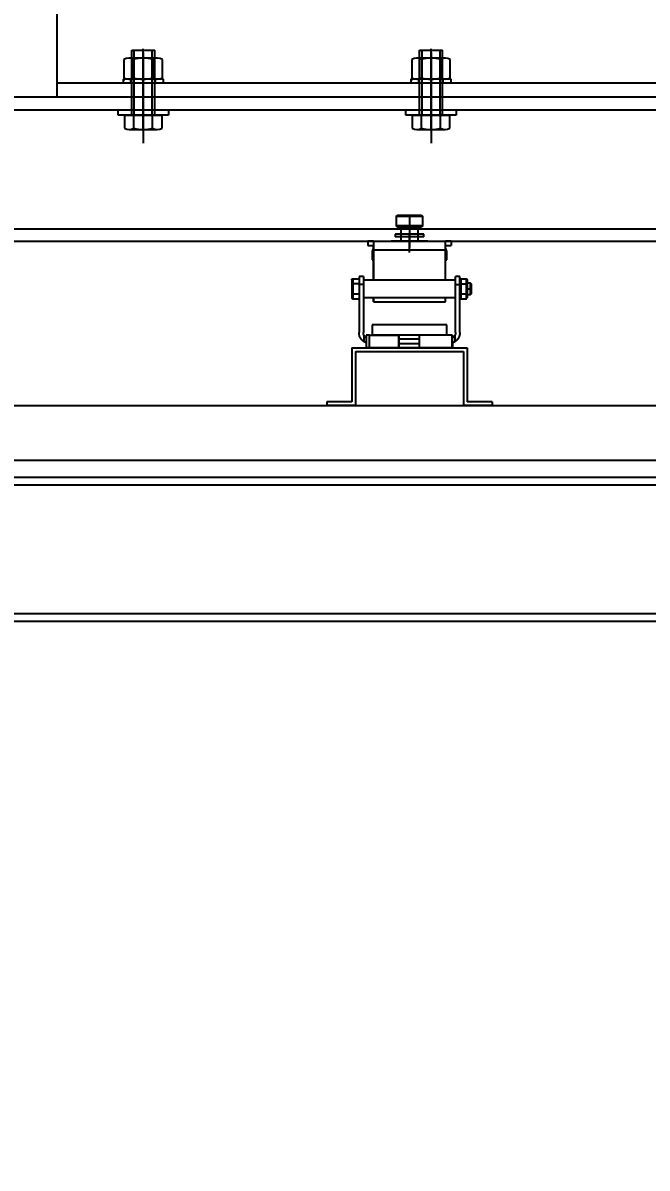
# Model space of a CAD drawing. Header units: millimetres. Extents: x -8864 to 19363, y -6016 to 13777.
# Drawn here: x 3311 to 3745, y -480 to 316 of the extents above; entities that cross this region are included whole.
import ezdxf

# ---------------------------------------------------------------- set-up
doc = ezdxf.new("R2010")
doc.units = ezdxf.units.MM
doc.linetypes.add('DASHED', pattern=[19.05, 12.7, -6.35])
for name, color, linetype in [('Dim', 1, 'Continuous'), ('FanMotor', 7, 'Continuous'), ('McFrame', 7, 'Continuous')]:
    doc.layers.add(name, color=color, linetype=linetype)
doc.styles.add('ROMANS', font='romans.shx')
doc.dimstyles.new('McDim', dxfattribs={"dimscale": 97, "dimtxt": 1.8, "dimasz": 2, "dimexe": 1.25, "dimexo": 0.625, "dimtad": 1, "dimdec": 1, "dimdsep": 46, "dimtxsty": 'ROMANS', "dimcen": 2.5, "dimadec": 0, "dimazin": 0, "dimtfac": 1, "dimtmove": 0, "dimatfit": 1, "dimfxl": 0, "dimarcsym": 0})

# ---------------------------------------------------------------- blocks, each defined once
blk = doc.blocks.new('M500341001400315S-E-BN')
for p, q in [((1015, 773.25, 0), (1015, 214, 0)), ((1067, 201.69, 0), (1067, 246.69, 0)), ((1067, 246.69, 0), (1083, 246.69, 0)), ((1068.73, 201.69, 0), (1068.73, 246.69, 0)), ((1075, 190.69, 0), (1075, 247.69, 0)), ((1081.27, 201.69, 0), (1081.27, 246.69, 0)), ((1083, 201.69, 0), (1083, 246.69, 0)), ((1267, 201.69, 0), (1267, 246.69, 0)), ((1267, 246.69, 0), (1283, 246.69, 0)), ((1268.73, 201.69, 0), (1268.73, 246.69, 0)), ((1275, 190.69, 0), (1275, 247.69, 0)), ((1281.27, 201.69, 0), (1281.27, 246.69, 0)), ((1283, 201.69, 0), (1283, 246.69, 0)), ((1061.63, 240.35, 0), (1061.63, 227.45, 0)), ((1085.03, 241.3, 0), (1064.97, 241.3, 0)), ((1068.31, 240.35, 0), (1068.31, 227.45, 0)), ((1075, 245.23, 0), (1075, 182.16, 0)), ((1075, 225.5, 0), (1075, 242.3, 0)), ((1081.69, 240.35, 0), (1081.69, 227.45, 0)), ((1088.38, 227.45, 0), (1088.38, 240.35, 0)), ((1261.63, 240.35, 0), (1261.63, 227.45, 0)), ((1285.03, 241.3, 0), (1264.97, 241.3, 0)), ((1268.31, 240.35, 0), (1268.31, 227.45, 0)), ((1275, 245.23, 0), (1275, 182.16, 0)), ((1275, 225.5, 0), (1275, 242.3, 0)), ((1281.69, 240.35, 0), (1281.69, 227.45, 0)), ((1288.38, 227.45, 0), (1288.38, 240.35, 0)), ((1015, 224, 0), (1735, 224, 0)), ((1066.5, 226.5, 0), (1061, 226.5, 0)), ((1061, 226.5, 0), (1061, 224, 0)), ((1061, 225.56, 0), (1061.94, 226.5, 0)), ((1061, 224, 0), (1066.5, 224, 0)), ((1085.03, 226.5, 0), (1064.97, 226.5, 0)), ((1066.5, 224, 0), (1066.5, 226.5, 0)), ((1083.5, 226.5, 0), (1066.5, 226.5, 0)), ((1066.5, 224, 0), (1083.5, 224, 0)), ((1075, 223, 0), (1075, 227.5, 0)), ((1089, 226.5, 0), (1083.5, 226.5, 0)), ((1083.5, 224, 0), (1083.5, 226.5, 0)), ((1083.5, 224, 0), (1089, 224, 0)), ((1089, 224, 0), (1089, 226.5, 0)), ((1266.5, 226.5, 0), (1261, 226.5, 0)), ((1261, 226.5, 0), (1261, 224, 0)), ((1261, 225.56, 0), (1261.94, 226.5, 0)), ((1261, 224, 0), (1266.5, 224, 0)), ((1285.03, 226.5, 0), (1264.97, 226.5, 0)), ((1266.5, 224, 0), (1266.5, 226.5, 0)), ((1283.5, 226.5, 0), (1266.5, 226.5, 0)), ((1266.5, 224, 0), (1283.5, 224, 0)), ((1275, 223, 0), (1275, 227.5, 0)), ((1289, 226.5, 0), (1283.5, 226.5, 0)), ((1283.5, 224, 0), (1283.5, 226.5, 0)), ((1283.5, 224, 0), (1289, 224, 0)), ((1289, 224, 0), (1289, 226.5, 0)), ((1860, 214, 0), (60, 214, 0)), ((60, 205.4, 0), (1860, 205.4, 0)), ((1057.5, 201.69, 0), (1057.5, 205.4, 0)), ((1092.5, 201.69, 0), (1057.5, 201.69, 0)), ((1061.92, 201.69, 0), (1061.92, 192.6, 0)), ((1061.92, 201.69, 0), (1088.08, 201.69, 0)), ((1068.46, 192.6, 0), (1068.46, 201.69, 0)), ((1075, 200.7, 0), (1075, 206.1, 0)), ((1081.54, 192.6, 0), (1081.54, 201.69, 0)), ((1088.08, 192.6, 0), (1088.08, 201.69, 0)), ((1092.5, 205.4, 0), (1092.5, 201.69, 0)), ((1257.5, 201.69, 0), (1257.5, 205.4, 0)), ((1292.5, 201.69, 0), (1257.5, 201.69, 0)), ((1261.92, 201.69, 0), (1261.92, 192.6, 0)), ((1261.92, 201.69, 0), (1288.08, 201.69, 0)), ((1268.46, 192.6, 0), (1268.46, 201.69, 0)), ((1275, 200.7, 0), (1275, 206.1, 0)), ((1281.54, 192.6, 0), (1281.54, 201.69, 0)), ((1288.08, 192.6, 0), (1288.08, 201.69, 0)), ((1292.5, 205.4, 0), (1292.5, 201.69, 0)), ((1065.19, 191.69, 0), (1084.81, 191.69, 0)), ((1075, 191.69, 0), (1075, 191.69, 0)), ((1265.19, 191.69, 0), (1284.81, 191.69, 0)), ((1275, 191.69, 0), (1275, 191.69, 0)), ((60, 122.61, 0), (1860, 122.61, 0)), ((60, 114, 0), (1860, 114, 0)), ((1220, 40, 0), (1300, 40, 0)), ((1220, 40, 0), (1220, 2.5, 0)), ((1300, 40, 0), (1300, 2.5, 0)), ((1222.5, 37.5, 0), (1297.5, 37.5, 0)), ((1222.5, 37.5, 0), (1222.5, 0, 0)), ((1297.5, 37.5, 0), (1297.5, 0, 0)), ((1220, 2.5, 0), (1202.5, 2.5, 0)), ((1202.5, 2.5, 0), (1202.5, 0, 0)), ((1222.5, 0, 0), (1202.5, 0, 0)), ((1317.5, 0, 0), (1297.5, 0, 0)), ((1317.5, 2.5, 0), (1300, 2.5, 0)), ((1317.5, 2.5, 0), (1317.5, 0, 0))]:
    blk.add_line(p, q)
at = {"color": 7, "linetype": 'Continuous'}
for p, q in [((1260, 131.2, 0), (1251, 131.2, 0)), ((1251, 124.8, 0), (1251, 131.2, 0)), ((1260, 132, 0), (1251.8, 132, 0)), ((1268.2, 132, 0), (1260, 132, 0)), ((1269, 131.2, 0), (1260, 131.2, 0)), ((1260, 131.2, 0), (1260, 124.8, 0)), ((1269, 131.2, 0), (1269, 124.8, 0)), ((1260, 124.8, 0), (1251, 124.8, 0)), ((1251.8, 124, 0), (1260, 124, 0)), ((1254, 124, 0), (1254, 114, 0)), ((1254, 119.43, 0), (1254, 119, 0)), ((1269, 124.8, 0), (1260, 124.8, 0)), ((1260, 124, 0), (1268.2, 124, 0)), ((1266, 114, 0), (1266, 124, 0)), ((1266, 119, 0), (1266, 119.74, 0)), ((1231, 114, 0), (1231, 111, 0)), ((1234.99, 114, 0), (1234.99, 111, 0)), ((1234.99, 114, 0), (1285.01, 114, 0)), ((1245.44, 114, 0), (1277.44, 114, 0)), ((1250, 119, 0), (1250, 117, 0)), ((1270, 117, 0), (1270, 119, 0)), ((1289, 114, 0), (1289, 111, 0)), ((1234, 106, 0), (1234, 101, 0)), ((1235, 108, 0), (1235, 108, 0)), ((1235, 87, 0), (1235, 108, 0)), ((1235, 108, 0), (1235, 87, 0)), ((1235, 108, 0), (1285.01, 108, 0)), ((1285.01, 87, 0), (1285.01, 108, 0)), ((1286, 101, 0), (1286, 106, 0)), ((1220.6, 87.93, 0), (1220.6, 84.46, 0)), ((1220.6, 87.93, 0), (1225, 87.93, 0)), ((1228, 89.5, 0), (1225, 89.5, 0)), ((1295, 89.5, 0), (1292, 89.5, 0)), ((1295.6, 87.93, 0), (1299.4, 87.93, 0)), ((1295.6, 87.93, 0), (1295.6, 84.46, 0)), ((1299.4, 87.93, 0), (1299.4, 84.46, 0)), ((1220, 87.24, 0), (1220, 84.12, 0)), ((1220, 84.12, 0), (1220, 77.88, 0)), ((1225, 84.46, 0), (1220.6, 84.46, 0)), ((1220.6, 84.46, 0), (1220.6, 77.54, 0)), ((1228, 83.89, 0), (1225, 83.89, 0)), ((1225, 83.89, 0), (1225, 50.5, 0)), ((1292, 87, 0), (1228, 87, 0)), ((1228, 83.89, 0), (1228, 50.5, 0)), ((1292, 83.89, 0), (1295, 83.89, 0)), ((1292, 50.5, 0), (1292, 83.89, 0)), ((1295, 50.5, 0), (1295, 83.89, 0)), ((1295.6, 84.46, 0), (1299.4, 84.46, 0)), ((1295.6, 84.46, 0), (1295.6, 77.54, 0)), ((1299.4, 84.46, 0), (1299.4, 77.54, 0)), ((1300, 87.24, 0), (1300, 84.12, 0)), ((1302.5, 85, 0), (1300, 85, 0)), ((1300, 84.12, 0), (1300, 77.88, 0)), ((1300, 81, 0), (1302.5, 81, 0)), ((1303, 84.49, 0), (1302.5, 85, 0)), ((1302.5, 77, 0), (1302.5, 81, 0)), ((1303, 81, 0), (1302.5, 81, 0)), ((1303, 77.5, 0), (1303, 81, 0)), ((1220, 77.88, 0), (1220, 74.76, 0)), ((1220.6, 77.54, 0), (1220.6, 74.07, 0)), ((1220.6, 77.54, 0), (1225, 77.54, 0)), ((1220.6, 74.07, 0), (1225, 74.07, 0)), ((1228, 75, 0), (1234.93, 75, 0)), ((1234.97, 72, 0), (1234.97, 75, 0)), ((1234.98, 72, 0), (1234.98, 75, 0)), ((1235, 75, 0), (1235, 72, 0)), ((1235.02, 75, 0), (1285.03, 75, 0)), ((1235.02, 75, 0), (1235.02, 72, 0)), ((1235.02, 72, 0), (1285.03, 72, 0)), ((1285.03, 72, 0), (1285.03, 75, 0)), ((1285.1, 75, 0), (1292, 75, 0)), ((1295.6, 77.54, 0), (1299.4, 77.54, 0)), ((1295.6, 77.54, 0), (1295.6, 74.07, 0)), ((1295.6, 74.07, 0), (1299.4, 74.07, 0)), ((1299.4, 77.54, 0), (1299.4, 74.07, 0)), ((1300, 77.88, 0), (1300, 74.76, 0)), ((1300, 77, 0), (1302.5, 77, 0)), ((1302.5, 77, 0), (1303, 77.51, 0)), ((1234, 56, 0), (1234, 49, 0)), ((1286, 49, 0), (1286, 56, 0)), ((1228.5, 44.16, 0), (1228.5, 48.44, 0)), ((1230.01, 48.8, 0), (1230.01, 40, 0)), ((1232.25, 48.8, 0), (1230.01, 48.8, 0)), ((1232.25, 48.8, 0), (1252.59, 48.8, 0)), ((1232.25, 40, 0), (1232.25, 48.8, 0)), ((1234, 49, 0), (1234.01, 48.8, 0)), ((1252.59, 48.8, 0), (1252.59, 40, 0)), ((1252.6, 47.3, 0), (1252.6, 48.8, 0)), ((1267.09, 40, 0), (1267.09, 48.8, 0)), ((1287.75, 48.8, 0), (1267.09, 48.8, 0)), ((1285.99, 48.79, 0), (1286, 49, 0)), ((1289.59, 48.8, 0), (1287.75, 48.8, 0)), ((1289.59, 48.8, 0), (1289.59, 40, 0)), ((1289.62, 40, 0), (1289.62, 48.8, 0)), ((1289.74, 48.8, 0), (1289.88, 48.8, 0)), ((1289.88, 48.8, 0), (1289.88, 46.69, 0)), ((1289.91, 46.7, 0), (1289.91, 48.8, 0)), ((1291.5, 48.44, 0), (1291.5, 44.16, 0)), ((1232.25, 40, 0), (1230.01, 40, 0)), ((1252.59, 40, 0), (1232.25, 40, 0)), ((1252.59, 43, 0), (1252.59, 47.3, 0)), ((1252.59, 47.3, 0), (1252.6, 47.3, 0)), ((1267.09, 46, 0), (1252.59, 46, 0)), ((1252.59, 43, 0), (1267.09, 43, 0)), ((1252.59, 43, 0), (1252.59, 43, 0)), ((1252.62, 40, 0), (1252.62, 43, 0)), ((1289.59, 40, 0), (1267.09, 40, 0)), ((1289.88, 40, 0), (1289.74, 40, 0)), ((1289.88, 43.4, 0), (1289.88, 40, 0)), ((1289.91, 40, 0), (1289.91, 43.41, 0))]:
    blk.add_line(p, q, dxfattribs=at)
at = {"color": 5, "linetype": 'DASHED'}
for p, q in [((1260, 106.3, 0), (1260, 122.78, 0)), ((1260, 122.47, 0), (1260, 106.79, 0))]:
    blk.add_line(p, q, dxfattribs=at)
at = {"linetype": 'Continuous'}
blk.add_line((1272.7, 114, 0), (1247.3, 114, 0), dxfattribs=at)
for centre, radius, start, end in [((1064.97, 234.94, 0), 6.36, 58.26171, 121.73829), ((1075, 217.3, 0), 24, 73.8206, 106.1794), ((1085.03, 234.94, 0), 6.36, 58.26171, 121.73829), ((1264.97, 234.94, 0), 6.36, 58.26171, 121.73829), ((1275, 217.3, 0), 24, 73.8206, 106.1794), ((1285.03, 234.94, 0), 6.36, 58.26171, 121.73829), ((1064.97, 232.86, 0), 6.36, 238.26171, 301.73829), ((1075, 250.5, 0), 24, 253.8206, 286.1794), ((1085.03, 232.86, 0), 6.36, 238.26171, 301.73829), ((1264.97, 232.86, 0), 6.36, 238.26171, 301.73829), ((1275, 250.5, 0), 24, 253.8206, 286.1794), ((1285.03, 232.86, 0), 6.36, 238.26171, 301.73829), ((1065.19, 198.04, 0), 6.34, 238.94238, 301.05762), ((1075, 215.69, 0), 24, 254.18071, 285.81929), ((1084.81, 198.04, 0), 6.34, 238.94238, 301.05762), ((1265.19, 198.04, 0), 6.34, 238.94238, 301.05762), ((1275, 215.69, 0), 24, 254.18071, 285.81929), ((1284.81, 198.04, 0), 6.34, 238.94238, 301.05762)]:
    blk.add_arc(centre, radius, start, end)
at = {"color": 7, "linetype": 'Continuous'}
for centre, start, end in [((1239, 106, 0), 144.12084, 180.00849), ((1281, 106, 0), 0.00849, 35.70564)]:
    blk.add_arc(centre, 5, start, end, dxfattribs=at)
for points, knots in [([(1251, 131.2, 0), (1251, 131.23, 0), (1251, 131.28, 0), (1251.02, 131.37, 0), (1251.04, 131.45, 0), (1251.08, 131.55, 0), (1251.14, 131.67, 0), (1251.24, 131.78, 0), (1251.37, 131.88, 0), (1251.5, 131.94, 0), (1251.64, 131.99, 0), (1251.74, 132, 0), (1251.8, 132, 0)], [0, 0, 0, 0, 0.062093, 0.1244295, 0.1872281, 0.2507024, 0.3675958, 0.4953732, 0.6139008, 0.7467892, 0.8538776, 1, 1, 1, 1]), ([(1260, 132, 0), (1260, 132, 0), (1260, 132, 0), (1260, 131.98, 0), (1260, 131.97, 0), (1260, 131.93, 0), (1260, 131.88, 0), (1260, 131.78, 0), (1260, 131.67, 0), (1260, 131.53, 0), (1260, 131.37, 0), (1260, 131.26, 0), (1260, 131.2, 0)], [0, 0, 0, 0, 0.078035, 0.146295, 0.20478, 0.253492, 0.386381, 0.504964, 0.632742, 0.74969, 0.875756, 1, 1, 1, 1]), ([(1268.2, 132, 0), (1268.23, 132, 0), (1268.29, 132, 0), (1268.37, 131.98, 0), (1268.43, 131.97, 0), (1268.52, 131.93, 0), (1268.63, 131.88, 0), (1268.75, 131.78, 0), (1268.86, 131.67, 0), (1268.94, 131.53, 0), (1268.99, 131.37, 0), (1269, 131.26, 0), (1269, 131.2, 0)], [0, 0, 0, 0, 0.078035, 0.146295, 0.20478, 0.253492, 0.386381, 0.504964, 0.632742, 0.74969, 0.875756, 1, 1, 1, 1]), ([(1251.8, 124, 0), (1251.77, 124, 0), (1251.71, 124, 0), (1251.63, 124.02, 0), (1251.57, 124.03, 0), (1251.48, 124.07, 0), (1251.37, 124.12, 0), (1251.24, 124.22, 0), (1251.14, 124.33, 0), (1251.06, 124.47, 0), (1251.01, 124.63, 0), (1251, 124.74, 0), (1251, 124.8, 0)], [0, 0, 0, 0, 0.078035, 0.146295, 0.20478, 0.253492, 0.386381, 0.504964, 0.632742, 0.74969, 0.875756, 1, 1, 1, 1]), ([(1260, 124.8, 0), (1260, 124.77, 0), (1260, 124.72, 0), (1260, 124.63, 0), (1260, 124.55, 0), (1260, 124.45, 0), (1260, 124.33, 0), (1260, 124.22, 0), (1260, 124.12, 0), (1260, 124.06, 0), (1260, 124.01, 0), (1260, 124, 0), (1260, 124, 0)], [0, 0, 0, 0, 0.062093, 0.12443, 0.187228, 0.250702, 0.367596, 0.495373, 0.613901, 0.746789, 0.853878, 1, 1, 1, 1]), ([(1269, 124.8, 0), (1269, 124.77, 0), (1269, 124.72, 0), (1268.98, 124.63, 0), (1268.96, 124.55, 0), (1268.92, 124.45, 0), (1268.86, 124.33, 0), (1268.75, 124.22, 0), (1268.63, 124.12, 0), (1268.5, 124.06, 0), (1268.36, 124.01, 0), (1268.26, 124, 0), (1268.2, 124, 0)], [0, 0, 0, 0, 0.062093, 0.12443, 0.187228, 0.250702, 0.367596, 0.495373, 0.613901, 0.746789, 0.853878, 1, 1, 1, 1]), ([(1235, 114, 0), (1234.48, 114, 0), (1233.96, 114, 0), (1232.99, 114, 0), (1232.54, 114, 0), (1231.8, 114, 0), (1231.51, 114, 0), (1231.1, 114, 0), (1231, 114, 0), (1231, 114, 0)], [0, 0, 0, 0, 0.25, 0.25, 0.5, 0.5, 0.75, 0.75, 1, 1, 1, 1]), ([(1234.99, 114, 0), (1234.99, 114, 0), (1234.99, 113.84, 0), (1235, 113.24, 0), (1235, 112.8, 0), (1235, 111.69, 0), (1235, 111.02, 0), (1235, 109.57, 0), (1235, 108.79, 0), (1235, 108, 0)], [0, 0, 0, 0, 0.25, 0.25, 0.5, 0.5, 0.75, 0.75, 1, 1, 1, 1]), ([(1270, 119, 0), (1270, 119, 0), (1269.74, 119, 0), (1268.74, 119, 0), (1268, 119, 0), (1266.15, 119, 0), (1265.04, 119, 0), (1262.62, 119, 0), (1261.31, 119, 0), (1258.69, 119, 0), (1257.38, 119, 0), (1254.96, 119, 0), (1253.85, 119, 0), (1252, 119, 0), (1251.26, 119, 0), (1250.26, 119, 0), (1250, 119, 0), (1250, 119, 0)], [0, 0, 0, 0, 0.125, 0.125, 0.25, 0.25, 0.375, 0.375, 0.5, 0.5, 0.625, 0.625, 0.75, 0.75, 0.875, 0.875, 1, 1, 1, 1]), ([(1270, 117, 0), (1270, 117, 0), (1269.74, 117, 0), (1268.74, 117, 0), (1268, 117, 0), (1266.15, 117, 0), (1265.04, 117, 0), (1262.62, 117, 0), (1261.31, 117, 0), (1258.69, 117, 0), (1257.38, 117, 0), (1254.96, 117, 0), (1253.85, 117, 0), (1252, 117, 0), (1251.26, 117, 0), (1250.26, 117, 0), (1250, 117, 0), (1250, 117, 0)], [0, 0, 0, 0, 0.125, 0.125, 0.25, 0.25, 0.375, 0.375, 0.5, 0.5, 0.625, 0.625, 0.75, 0.75, 0.875, 0.875, 1, 1, 1, 1]), ([(1289, 114, 0), (1289, 114, 0), (1288.9, 114, 0), (1288.5, 114, 0), (1288.2, 114, 0), (1287.46, 114, 0), (1287.02, 114, 0), (1286.05, 114, 0), (1285.53, 114, 0), (1285, 114, 0)], [0, 0, 0, 0, 0.25, 0.25, 0.5, 0.5, 0.75, 0.75, 1, 1, 1, 1]), ([(1285.01, 108, 0), (1285.01, 108.79, 0), (1285.01, 109.57, 0), (1285.01, 111.02, 0), (1285.01, 111.69, 0), (1285.01, 112.8, 0), (1285.01, 113.24, 0), (1285.01, 113.84, 0), (1285.01, 114, 0), (1285.01, 114, 0)], [0, 0, 0, 0, 0.25, 0.25, 0.5, 0.5, 0.75, 0.75, 1, 1, 1, 1]), ([(1231, 111, 0), (1231, 111, 0), (1231.1, 111, 0), (1231.51, 111, 0), (1231.8, 111, 0), (1232.54, 111, 0), (1232.99, 111, 0), (1233.96, 111, 0), (1234.48, 111, 0), (1235, 111, 0)], [0, 0, 0, 0, 0.25, 0.25, 0.5, 0.5, 0.75, 0.75, 1, 1, 1, 1]), ([(1235, 106, 0), (1234.96, 106, 0), (1234.55, 106, 0), (1234.15, 106, 0), (1234.05, 106, 0), (1234, 106, 0)], [0, 0, 0, 0, 0.048245, 0.524122, 1, 1, 1, 1]), ([(1234.99, 108.89, 0), (1234.99, 108.99, 0), (1234.99, 109.47, 0), (1234.99, 110.2, 0), (1234.99, 110.77, 0), (1234.99, 111, 0)], [0, 0, 0, 0, 0.123753, 0.645771, 1, 1, 1, 1]), ([(1234.99, 108.9, 0), (1234.99, 108.98, 0), (1234.99, 109.45, 0), (1234.99, 110.16, 0), (1234.99, 110.87, 0), (1234.99, 110.96, 0), (1234.99, 111, 0)], [0, 0, 0, 0, 0.067968, 0.378645, 0.689323, 1, 1, 1, 1]), ([(1235, 108, 0), (1235, 108.06, 0), (1235, 108.17, 0), (1235, 108.34, 0), (1235, 108.5, 0), (1235, 108.67, 0), (1235, 108.83, 0), (1235, 108.99, 0), (1235, 109.28, 0), (1235, 109.68, 0), (1235, 110.13, 0), (1234.99, 110.51, 0), (1234.99, 110.74, 0), (1234.99, 110.88, 0), (1234.99, 110.95, 0), (1234.99, 110.99, 0), (1234.99, 111, 0), (1234.99, 111, 0)], [0, 0, 0, 0, 0.036013, 0.071746, 0.107314, 0.142829, 0.178406, 0.214159, 0.250201, 0.375057, 0.500032, 0.624889, 0.749864, 0.812682, 0.874903, 0.937138, 1, 1, 1, 1]), ([(1285, 111, 0), (1285.53, 111, 0), (1286.05, 111, 0), (1287.02, 111, 0), (1287.46, 111, 0), (1288.2, 111, 0), (1288.5, 111, 0), (1288.9, 111, 0), (1289, 111, 0), (1289, 111, 0)], [0, 0, 0, 0, 0.25, 0.25, 0.5, 0.5, 0.75, 0.75, 1, 1, 1, 1]), ([(1286, 106, 0), (1285.95, 106, 0), (1285.85, 106, 0), (1285.45, 106, 0), (1285.05, 106, 0), (1285.01, 106, 0)], [0, 0, 0, 0, 0.47807, 0.95614, 1, 1, 1, 1]), ([(1234, 101, 0), (1234.05, 101, 0), (1234.15, 101, 0), (1234.55, 101, 0), (1234.96, 101, 0), (1235, 101, 0)], [0, 0, 0, 0, 0.475878, 0.951755, 1, 1, 1, 1]), ([(1285.01, 101, 0), (1285.05, 101, 0), (1285.45, 101, 0), (1285.85, 101, 0), (1285.95, 101, 0), (1286, 101, 0)], [0, 0, 0, 0, 0.04386, 0.52193, 1, 1, 1, 1]), ([(1220, 87.24, 0), (1220, 87.26, 0), (1220, 87.31, 0), (1220.01, 87.38, 0), (1220.03, 87.44, 0), (1220.05, 87.52, 0), (1220.09, 87.61, 0), (1220.16, 87.72, 0), (1220.25, 87.8, 0), (1220.36, 87.87, 0), (1220.47, 87.92, 0), (1220.56, 87.93, 0), (1220.6, 87.93, 0)], [0, 0, 0, 0, 0.078365, 0.146854, 0.20547, 0.254214, 0.387121, 0.505777, 0.633418, 0.750335, 0.876125, 1, 1, 1, 1]), ([(1225, 89.5, 0), (1225, 89.5, 0), (1225, 89.37, 0), (1225, 88.86, 0), (1225, 88.48, 0), (1225, 87.49, 0), (1225, 86.89, 0), (1225, 85.51, 0), (1225, 84.73, 0), (1225, 83.89, 0)], [0, 0, 0, 0, 0.25, 0.25, 0.5, 0.5, 0.75, 0.75, 1, 1, 1, 1]), ([(1228, 89.5, 0), (1228, 89.5, 0), (1228, 89.5, 0), (1228, 89.48, 0), (1228, 89.46, 0), (1228, 89.43, 0), (1228, 89.38, 0), (1228, 89.33, 0), (1228, 89.27, 0), (1228, 89.2, 0), (1228, 89.02, 0), (1228, 88.67, 0), (1228, 88.01, 0), (1228, 87.19, 0), (1228, 86.41, 0), (1228, 85.78, 0), (1228, 85.33, 0), (1228, 84.87, 0), (1228, 84.39, 0), (1228, 84.06, 0), (1228, 83.89, 0)], [0, 0, 0, 0, 0.0279094, 0.0557262, 0.0834771, 0.1111889, 0.1388884, 0.1666027, 0.1943585, 0.2221827, 0.2501018, 0.3750315, 0.5000109, 0.6249406, 0.74992, 0.8000848, 0.8500185, 0.8998777, 0.9498194, 1, 1, 1, 1]), ([(1292, 83.89, 0), (1292, 83.99, 0), (1292, 84.17, 0), (1292, 84.44, 0), (1292, 84.71, 0), (1292, 84.97, 0), (1292, 85.23, 0), (1292, 85.48, 0), (1292, 85.73, 0), (1292, 85.97, 0), (1292, 86.47, 0), (1292, 87.19, 0), (1292, 88.01, 0), (1292, 88.67, 0), (1292, 89.05, 0), (1292, 89.26, 0), (1292, 89.37, 0), (1292, 89.44, 0), (1292, 89.49, 0), (1292, 89.5, 0), (1292, 89.5, 0)], [0, 0, 0, 0, 0.027909, 0.055726, 0.083477, 0.111189, 0.138888, 0.166603, 0.194358, 0.222183, 0.250102, 0.375032, 0.500011, 0.624941, 0.74992, 0.800085, 0.850019, 0.899878, 0.949819, 1, 1, 1, 1]), ([(1295, 83.89, 0), (1295, 84.73, 0), (1295, 85.51, 0), (1295, 86.89, 0), (1295, 87.49, 0), (1295, 88.48, 0), (1295, 88.86, 0), (1295, 89.37, 0), (1295, 89.5, 0), (1295, 89.5, 0)], [0, 0, 0, 0, 0.25, 0.25, 0.5, 0.5, 0.75, 0.75, 1, 1, 1, 1]), ([(1295.6, 87.93, 0), (1295.58, 87.93, 0), (1295.53, 87.93, 0), (1295.47, 87.91, 0), (1295.4, 87.89, 0), (1295.34, 87.86, 0), (1295.27, 87.82, 0), (1295.22, 87.77, 0), (1295.15, 87.7, 0), (1295.08, 87.59, 0), (1295.01, 87.43, 0), (1295, 87.3, 0), (1295, 87.24, 0)], [0, 0, 0, 0, 0.064892, 0.131304, 0.199506, 0.269748, 0.342257, 0.417243, 0.494891, 0.627526, 0.795837, 1, 1, 1, 1]), ([(1299.4, 87.93, 0), (1299.42, 87.93, 0), (1299.47, 87.93, 0), (1299.53, 87.91, 0), (1299.6, 87.89, 0), (1299.66, 87.86, 0), (1299.72, 87.82, 0), (1299.78, 87.77, 0), (1299.85, 87.7, 0), (1299.92, 87.59, 0), (1299.99, 87.43, 0), (1299.99, 87.3, 0), (1300, 87.24, 0)], [0, 0, 0, 0, 0.064892, 0.131304, 0.199506, 0.269748, 0.342257, 0.417243, 0.494891, 0.627526, 0.795837, 1, 1, 1, 1]), ([(1220.6, 84.46, 0), (1220.58, 84.46, 0), (1220.54, 84.46, 0), (1220.47, 84.46, 0), (1220.41, 84.45, 0), (1220.34, 84.43, 0), (1220.25, 84.4, 0), (1220.16, 84.36, 0), (1220.09, 84.3, 0), (1220.04, 84.25, 0), (1220.01, 84.19, 0), (1220, 84.14, 0), (1220, 84.12, 0)], [0, 0, 0, 0, 0.062152, 0.124504, 0.187271, 0.250667, 0.367428, 0.494905, 0.613188, 0.746033, 0.853249, 1, 1, 1, 1]), ([(1295.6, 84.46, 0), (1295.58, 84.46, 0), (1295.53, 84.46, 0), (1295.47, 84.46, 0), (1295.4, 84.44, 0), (1295.34, 84.43, 0), (1295.27, 84.41, 0), (1295.22, 84.38, 0), (1295.15, 84.35, 0), (1295.08, 84.29, 0), (1295.01, 84.21, 0), (1295, 84.15, 0), (1295, 84.12, 0)], [0, 0, 0, 0, 0.064892, 0.131304, 0.199506, 0.269748, 0.342257, 0.417243, 0.494891, 0.627526, 0.795837, 1, 1, 1, 1]), ([(1299.4, 84.46, 0), (1299.42, 84.46, 0), (1299.47, 84.46, 0), (1299.53, 84.46, 0), (1299.6, 84.45, 0), (1299.66, 84.43, 0), (1299.72, 84.41, 0), (1299.78, 84.39, 0), (1299.85, 84.35, 0), (1299.92, 84.3, 0), (1299.99, 84.22, 0), (1299.99, 84.15, 0), (1300, 84.12, 0)], [0, 0, 0, 0, 0.064892, 0.131304, 0.199506, 0.269748, 0.342257, 0.417243, 0.494891, 0.627526, 0.795837, 1, 1, 1, 1]), ([(1302.5, 81, 0), (1302.5, 81.52, 0), (1302.5, 82.05, 0), (1302.5, 83.01, 0), (1302.5, 83.46, 0), (1302.5, 84.2, 0), (1302.5, 84.5, 0), (1302.5, 84.9, 0), (1302.5, 85, 0), (1302.5, 85, 0)], [0, 0, 0, 0, 0.25, 0.25, 0.5, 0.5, 0.75, 0.75, 1, 1, 1, 1]), ([(1303, 81, 0), (1303, 81.46, 0), (1303, 81.92, 0), (1303, 82.76, 0), (1303, 83.15, 0), (1303, 83.8, 0), (1303, 84.06, 0), (1303, 84.41, 0), (1303, 84.5, 0), (1303, 84.5, 0)], [0, 0, 0, 0, 0.25, 0.25, 0.5, 0.5, 0.75, 0.75, 1, 1, 1, 1]), ([(1220, 77.88, 0), (1220, 77.87, 0), (1220, 77.84, 0), (1220.01, 77.81, 0), (1220.03, 77.78, 0), (1220.05, 77.74, 0), (1220.09, 77.7, 0), (1220.16, 77.64, 0), (1220.25, 77.6, 0), (1220.36, 77.56, 0), (1220.47, 77.54, 0), (1220.56, 77.54, 0), (1220.6, 77.54, 0)], [0, 0, 0, 0, 0.078365, 0.146854, 0.20547, 0.254214, 0.387121, 0.505777, 0.633418, 0.750335, 0.876125, 1, 1, 1, 1]), ([(1220, 74.76, 0), (1220, 74.74, 0), (1220, 74.69, 0), (1220.01, 74.62, 0), (1220.03, 74.56, 0), (1220.05, 74.48, 0), (1220.09, 74.39, 0), (1220.16, 74.28, 0), (1220.25, 74.2, 0), (1220.36, 74.13, 0), (1220.47, 74.08, 0), (1220.56, 74.07, 0), (1220.6, 74.07, 0)], [0, 0, 0, 0, 0.078408, 0.146918, 0.205532, 0.25425, 0.387086, 0.505433, 0.632901, 0.749725, 0.875677, 1, 1, 1, 1]), ([(1234.99, 75, 0), (1234.99, 74.89, 0), (1234.99, 74.42, 0), (1234.99, 73.74, 0), (1234.99, 72.98, 0), (1234.99, 72.42, 0), (1234.98, 72.07, 0), (1234.98, 72.02, 0), (1234.98, 72, 0)], [0, 0, 0, 0, 0.060402, 0.248322, 0.436241, 0.624161, 0.81208, 1, 1, 1, 1]), ([(1235, 72, 0), (1235, 72.02, 0), (1235, 72.07, 0), (1235, 72.42, 0), (1235, 72.98, 0), (1235, 73.74, 0), (1235, 74.42, 0), (1235, 74.89, 0), (1235, 75, 0)], [0, 0, 0, 0, 0.1879196, 0.3758391, 0.5637587, 0.7516783, 0.9395979, 1, 1, 1, 1]), ([(1295.6, 77.54, 0), (1295.58, 77.54, 0), (1295.53, 77.54, 0), (1295.47, 77.54, 0), (1295.4, 77.55, 0), (1295.34, 77.57, 0), (1295.27, 77.59, 0), (1295.22, 77.61, 0), (1295.15, 77.65, 0), (1295.08, 77.7, 0), (1295.01, 77.78, 0), (1295, 77.85, 0), (1295, 77.88, 0)], [0, 0, 0, 0, 0.064892, 0.131304, 0.199506, 0.269748, 0.342257, 0.417243, 0.494891, 0.627526, 0.795837, 1, 1, 1, 1]), ([(1295.6, 74.07, 0), (1295.58, 74.07, 0), (1295.53, 74.07, 0), (1295.47, 74.09, 0), (1295.4, 74.11, 0), (1295.34, 74.14, 0), (1295.27, 74.18, 0), (1295.22, 74.23, 0), (1295.15, 74.3, 0), (1295.08, 74.41, 0), (1295.01, 74.57, 0), (1295, 74.7, 0), (1295, 74.76, 0)], [0, 0, 0, 0, 0.064892, 0.131304, 0.199506, 0.269748, 0.342257, 0.417243, 0.494891, 0.627526, 0.795837, 1, 1, 1, 1]), ([(1299.4, 77.54, 0), (1299.42, 77.54, 0), (1299.47, 77.54, 0), (1299.53, 77.54, 0), (1299.6, 77.56, 0), (1299.66, 77.57, 0), (1299.72, 77.59, 0), (1299.78, 77.62, 0), (1299.85, 77.65, 0), (1299.92, 77.71, 0), (1299.99, 77.79, 0), (1299.99, 77.85, 0), (1300, 77.88, 0)], [0, 0, 0, 0, 0.064892, 0.131304, 0.199506, 0.269748, 0.342257, 0.417243, 0.494891, 0.627526, 0.795837, 1, 1, 1, 1]), ([(1299.4, 74.07, 0), (1299.42, 74.07, 0), (1299.47, 74.07, 0), (1299.53, 74.09, 0), (1299.6, 74.11, 0), (1299.66, 74.14, 0), (1299.72, 74.18, 0), (1299.78, 74.23, 0), (1299.85, 74.3, 0), (1299.92, 74.41, 0), (1299.99, 74.57, 0), (1299.99, 74.7, 0), (1300, 74.76, 0)], [0, 0, 0, 0, 0.064892, 0.131304, 0.199506, 0.269748, 0.342257, 0.417243, 0.494891, 0.627526, 0.795837, 1, 1, 1, 1]), ([(1286, 56, 0), (1286, 56, 0), (1285.83, 56, 0), (1285.17, 56, 0), (1284.67, 56, 0), (1283.37, 56, 0), (1282.56, 56, 0), (1280.67, 56, 0), (1279.59, 56, 0), (1277.18, 56, 0), (1275.86, 56, 0), (1273.03, 56, 0), (1271.52, 56, 0), (1268.38, 56, 0), (1266.74, 56, 0), (1263.4, 56, 0), (1261.7, 56, 0), (1258.3, 56, 0), (1256.6, 56, 0), (1253.26, 56, 0), (1251.62, 56, 0), (1248.48, 56, 0), (1246.97, 56, 0), (1244.14, 56, 0), (1242.82, 56, 0), (1240.41, 56, 0), (1239.33, 56, 0), (1237.44, 56, 0), (1236.63, 56, 0), (1235.33, 56, 0), (1234.83, 56, 0), (1234.17, 56, 0), (1234, 56, 0), (1234, 56, 0)], [0, 0, 0, 0, 0.0625, 0.0625, 0.125, 0.125, 0.1875, 0.1875, 0.25, 0.25, 0.3125, 0.3125, 0.375, 0.375, 0.4375, 0.4375, 0.5, 0.5, 0.5625, 0.5625, 0.625, 0.625, 0.6875, 0.6875, 0.75, 0.75, 0.8125, 0.8125, 0.875, 0.875, 0.9375, 0.9375, 1, 1, 1, 1]), ([(1228.5, 44.16, 0), (1228.43, 44.2, 0), (1228.28, 44.3, 0), (1228.06, 44.45, 0), (1227.85, 44.61, 0), (1227.64, 44.78, 0), (1227.44, 44.97, 0), (1227.24, 45.15, 0), (1226.89, 45.51, 0), (1226.43, 46.07, 0), (1225.93, 46.85, 0), (1225.52, 47.71, 0), (1225.28, 48.42, 0), (1225.15, 49, 0), (1225.07, 49.43, 0), (1225.01, 49.94, 0), (1225, 50.3, 0), (1225, 50.5, 0)], [0, 0, 0, 0, 0.033143, 0.066746, 0.100815, 0.135356, 0.170373, 0.205872, 0.241858, 0.361585, 0.489993, 0.609483, 0.743451, 0.791495, 0.850268, 0.91977, 1, 1, 1, 1]), ([(1228.5, 48.44, 0), (1228.47, 48.5, 0), (1228.4, 48.63, 0), (1228.32, 48.83, 0), (1228.25, 49.03, 0), (1228.18, 49.23, 0), (1228.11, 49.49, 0), (1228.05, 49.79, 0), (1228.01, 50.14, 0), (1228, 50.38, 0), (1228, 50.5, 0)], [0, 0, 0, 0, 0.099025, 0.198086, 0.297377, 0.397089, 0.497412, 0.664729, 0.831972, 1, 1, 1, 1]), ([(1230.01, 46.77, 0), (1229.89, 46.85, 0), (1229.6, 47.03, 0), (1229.2, 47.43, 0), (1228.8, 47.9, 0), (1228.6, 48.26, 0), (1228.5, 48.44, 0)], [0, 0, 0, 0, 0.2049041, 0.4747612, 0.7386006, 1, 1, 1, 1]), ([(1234, 49, 0), (1234, 49, 0), (1233.93, 49, 0), (1234.18, 49, 0), (1234.8, 49, 0), (1235.91, 49, 0), (1237.42, 49, 0), (1239.31, 49, 0), (1241.56, 49, 0), (1244.13, 49, 0), (1246.96, 49, 0), (1250.02, 49, 0), (1253.25, 49, 0), (1256.6, 49, 0), (1260, 49, 0), (1263.4, 49, 0), (1266.75, 49, 0), (1269.98, 49, 0), (1273.04, 49, 0), (1275.87, 49, 0), (1278.44, 49, 0), (1280.69, 49, 0), (1282.58, 49, 0), (1284.09, 49, 0), (1285.18, 49, 0), (1285.87, 49, 0), (1285.96, 49, 0), (1286, 49, 0)], [0, 0, 0, 0, 0.000014, 0.041681, 0.083347, 0.125014, 0.166681, 0.208347, 0.250014, 0.291681, 0.333347, 0.375014, 0.416681, 0.458347, 0.500014, 0.541681, 0.583347, 0.625014, 0.666681, 0.708347, 0.750014, 0.791681, 0.833347, 0.875014, 0.916681, 0.958347, 1, 1, 1, 1]), ([(1291.5, 48.44, 0), (1291.34, 48.17, 0), (1291.02, 47.64, 0), (1290.46, 47.09, 0), (1289.97, 46.73, 0), (1289.73, 46.6, 0), (1289.62, 46.54, 0)], [0, 0, 0, 0, 0.325603, 0.65906, 0.849254, 1, 1, 1, 1]), ([(1295, 50.5, 0), (1295, 50.41, 0), (1295, 50.23, 0), (1294.98, 49.98, 0), (1294.96, 49.74, 0), (1294.94, 49.51, 0), (1294.9, 49.31, 0), (1294.87, 49.11, 0), (1294.84, 48.94, 0), (1294.8, 48.78, 0), (1294.7, 48.36, 0), (1294.48, 47.71, 0), (1294.07, 46.85, 0), (1293.57, 46.07, 0), (1293.06, 45.45, 0), (1292.62, 45.01, 0), (1292.26, 44.7, 0), (1291.89, 44.41, 0), (1291.63, 44.24, 0), (1291.5, 44.16, 0)], [0, 0, 0, 0, 0.036987, 0.071854, 0.104602, 0.135231, 0.163739, 0.190128, 0.214398, 0.236548, 0.256579, 0.390541, 0.510036, 0.638437, 0.758171, 0.820817, 0.881985, 0.941703, 1, 1, 1, 1]), ([(1292, 50.5, 0), (1292, 50.43, 0), (1292, 50.29, 0), (1291.98, 50.07, 0), (1291.96, 49.86, 0), (1291.92, 49.65, 0), (1291.86, 49.39, 0), (1291.78, 49.1, 0), (1291.66, 48.76, 0), (1291.55, 48.55, 0), (1291.5, 48.44, 0)], [0, 0, 0, 0, 0.100898, 0.201427, 0.301773, 0.40212, 0.502656, 0.669387, 0.834871, 1, 1, 1, 1]), ([(1230.01, 43.44, 0), (1229.83, 43.5, 0), (1229.33, 43.67, 0), (1228.82, 43.97, 0), (1228.5, 44.16, 0)], [0, 0, 0, 0, 0.379233, 1, 1, 1, 1]), ([(1267.12, 40, 0), (1267.09, 40, 0), (1267.04, 40, 0), (1266.61, 40, 0), (1265.95, 40, 0), (1265.04, 40, 0), (1263.94, 40, 0), (1262.67, 40, 0), (1261.31, 40, 0), (1259.88, 40, 0), (1258.46, 40, 0), (1257.09, 40, 0), (1255.83, 40, 0), (1254.72, 40, 0), (1253.81, 40, 0), (1253.12, 40, 0), (1252.88, 40, 0), (1252.77, 40, 0)], [0, 0, 0, 0, 0.066709, 0.133417, 0.200126, 0.266835, 0.333543, 0.400252, 0.466961, 0.533669, 0.600378, 0.667087, 0.733796, 0.800504, 0.867213, 0.933922, 1, 1, 1, 1]), ([(1291.5, 44.16, 0), (1291.18, 43.98, 0), (1290.56, 43.63, 0), (1289.9, 43.38, 0), (1289.63, 43.31, 0), (1289.62, 43.31, 0)], [0, 0, 0, 0, 0.504069, 0.980275, 1, 1, 1, 1])]:
    blk.add_open_spline(points, degree=3, knots=knots, dxfattribs=at)
blk = doc.blocks.new('*D33')
at = {"layer": 'Defpoints', "color": 0}
for p in [(2187, 0), (4549, 0), (4549, -770.18)]:
    blk.add_point(p, dxfattribs=at)
at = {"layer": 'Dim', "color": 0, "lineweight": -2}
for p, q in [((2187, -60.62), (2187, -891.43)), ((4549, -60.62), (4549, -891.43)), ((2381, -770.18), (4355, -770.18))]:
    blk.add_line(p, q, dxfattribs=at)
at = {"layer": 'Dim', "color": 0}
for points in [[(2381, -737.85), (2381, -802.51), (2187, -770.18)], [(4355, -737.85), (4355, -802.51), (4549, -770.18)]]:
    blk.add_solid(points, dxfattribs=at)
at = {"layer": 'Dim', "color": 0, "insert": (3368, -622.26), "char_height": 174.6, "attachment_point": 5, "style": 'ROMANS'}
blk.add_mtext('2362', dxfattribs=at)
blk = doc.blocks.new('*D34')
at = {"layer": 'Defpoints', "color": 0}
for p in [(0, 0), (4549, 0), (4549, -1154.3)]:
    blk.add_point(p, dxfattribs=at)
at = {"layer": 'Dim', "color": 0, "lineweight": -2}
for p, q in [((0, -60.62), (0, -1275.55)), ((4549, -60.62), (4549, -1275.55)), ((194, -1154.3), (4355, -1154.3))]:
    blk.add_line(p, q, dxfattribs=at)
at = {"layer": 'Dim', "color": 0}
for points in [[(194, -1121.97), (194, -1186.63), (0, -1154.3)], [(4355, -1121.97), (4355, -1186.63), (4549, -1154.3)]]:
    blk.add_solid(points, dxfattribs=at)
at = {"layer": 'Dim', "color": 0, "insert": (2274.5, -1006.38), "char_height": 174.6, "attachment_point": 5, "style": 'ROMANS'}
blk.add_mtext('4549', dxfattribs=at)

msp = doc.modelspace()

# ---------------------------------------------------------------- linework, layer by layer
at = {"layer": 'McFrame', "color": 5}
msp.add_line((2187, 50), (4537, 50), dxfattribs=at)
at = {"layer": 'McFrame'}
for p, q in [((2240, 0), (4484, 0)), ((2240, -5.3), (4484, -5.3)), ((2240, -94.7), (4484, -94.7)), ((2240, -100), (4484, -100))]:
    msp.add_line(p, q, dxfattribs=at)
for points in [[(2187, 0), (4537, 0), (4537, 3380), (2187, 3380)], [(2187, 12), (4549, 12), (4549, 3368), (2187, 3368)]]:
    msp.add_lwpolyline(points, close=True, dxfattribs=at)

# ---------------------------------------------------------------- block references
at = {"layer": 'FanMotor'}
msp.add_blockref('M500341001400315S-E-BN', (2319.5, 50), dxfattribs=at)

# ---------------------------------------------------------------- dimensions: what is measured, and where the dimension line sits
at = {"layer": 'Dim'}
for base, p1, picture, middle in [((4549, -1154.3), (0, 0), '*D34', (2274.5, -1006.38)), ((4549, -770.18), (2187, 0), '*D33', (3368, -622.26))]:
    dim = msp.add_linear_dim(base=base, p1=p1, p2=(4549, 0), dimstyle='McDim', dxfattribs=at)
    dim.commit()
    dim.dimension.update_dxf_attribs({"geometry": picture, "text_midpoint": middle})

doc.saveas('drawing.dxf')
